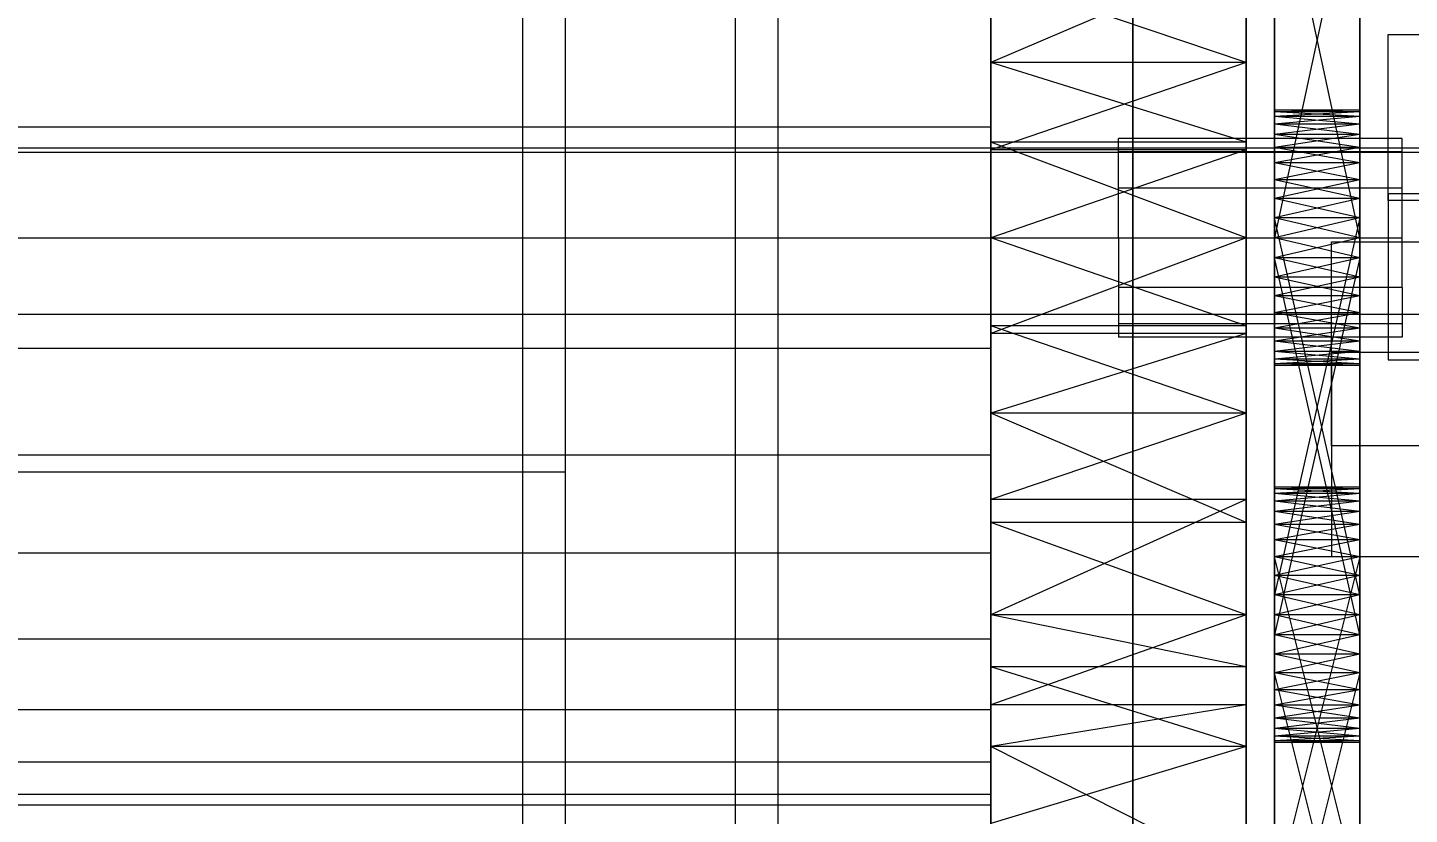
# Model space of a CAD drawing. Header units: millimetres. Extents: x -1970 to 59977, y -50268 to 6837.
# Drawn here: x 1362.1 to 1459.5, y -34674.1 to -34618.7 of the extents above; entities that cross this region are included whole.
import ezdxf

# ---------------------------------------------------------------- set-up
doc = ezdxf.new("R2010")
doc.units = ezdxf.units.MM
for name, color, linetype, lineweight in [('COTAS_P', 1, 'Continuous', 0), ('frontal_C03', 7, 'Continuous', 0), ('frontal_secador', 7, 'Continuous', 0)]:
    doc.layers.add(name, color=color, linetype=linetype, lineweight=lineweight)
doc.dimstyles.new('R19_100', dxfattribs={"dimtxt": 250, "dimasz": 150, "dimexe": 150, "dimexo": 80, "dimgap": 100, "dimtad": 1, "dimtih": 1, "dimtoh": 1, "dimdsep": 46, "dimcen": 0.09, "dimadec": 0, "dimazin": 0, "dimtfac": 1, "dimtdec": 4, "dimtofl": 0, "dimtmove": 0, "dimatfit": 3, "dimfxl": 1, "dimtolj": 1, "dimtzin": 0, "dimarcsym": 0})

# ---------------------------------------------------------------- blocks, each defined once
blk = doc.blocks.new('*D37')
at = {"layer": 'COTAS_P', "color": 0, "lineweight": -2, "transparency": 16777216}
for p, q in [((-1750, -35420), (-1750, -34450)), ((2600, -35420), (2600, -34450)), ((-1600, -34600), (2450, -34600))]:
    blk.add_line(p, q, dxfattribs=at)
at = {"layer": 'COTAS_P', "color": 0, "transparency": 16777216}
for points in [[(-1600, -34575), (-1600, -34625), (-1750, -34600)], [(2450, -34575), (2450, -34625), (2600, -34600)]]:
    blk.add_solid(points, dxfattribs=at)
at = {"layer": 'Defpoints', "color": 0, "transparency": 16777216}
for p in [(2600, -34600), (-1750, -35500), (2600, -35500)]:
    blk.add_point(p, dxfattribs=at)

msp = doc.modelspace()

# ---------------------------------------------------------------- linework, layer by layer
at = {"layer": 'frontal_C03'}
for p, q in [((1440, -34813.291), (1440, -34466.384)), ((1440, -34475.367), (1440, -34822.274)), ((1458, -34630.396), (1458, -34619.168)), ((1458, -34619.168), (1502, -34619.168)), ((1458, -34630.861), (1458, -34619.168)), ((1500, -34627.188), (-1500, -34627.188)), ((1500, -34627.473), (-1500, -34627.473)), ((1502, -34630.396), (1458, -34630.396)), ((1458, -34630.396), (1458, -34642.09)), ((1502, -34630.861), (1458, -34630.861)), ((1458, -34630.861), (1458, -34642.09)), ((1454, -34648.16), (1454, -34633.787)), ((1454, -34633.787), (1506, -34633.787)), ((1454, -34641.583), (1454, -34633.787)), ((-1500, -34638.882), (1500, -34638.882)), ((1506, -34641.583), (1454, -34641.583)), ((1454, -34641.583), (1454, -34655.955)), ((1458, -34642.09), (1502, -34642.09)), ((1506, -34648.16), (1454, -34648.16)), ((1454, -34648.16), (1454, -34655.955)), ((1454, -34655.955), (1506, -34655.955))]:
    msp.add_line(p, q, dxfattribs=at)
at = {"layer": 'frontal_secador'}
for p, q in [((1400, -36000), (1400, -33000)), ((1397, -35940), (1397, -33075)), ((1400, -36000), (1400, -33075)), ((1400, -35940), (1400, -33075)), ((1400, -34650), (1400, -33075)), ((1400, -36000), (1400, -33250)), ((1400, -35140), (1400, -34540)), ((1412, -35140), (1412, -34540)), ((1400, -35134), (1400, -34546)), ((1430, -34563.11), (1430, -34645.858)), ((1448, -34645.858), (1448, -34563.11)), ((1430, -34621.142), (1430, -34577.639)), ((1430, -34669.365), (1430, -34577.639)), ((1430, -34577.639), (1430, -34645.858)), ((1430, -34711.527), (1430, -34577.639)), ((1448, -34577.639), (1448, -34621.142)), ((1448, -34577.639), (1448, -34669.365)), ((1448, -34645.858), (1448, -34577.639)), ((1448, -34577.639), (1448, -34711.527)), ((1430, -34597.635), (1430, -34621.142)), ((1430, -34597.635), (1430, -34645.858)), ((1448, -34621.142), (1448, -34597.635)), ((1448, -34645.858), (1448, -34597.635)), ((1450, -34636.281), (1450, -34597.481)), ((1456, -34597.481), (1456, -34636.281)), ((1400, -34990), (1400, -34600)), ((1415, -34990), (1415, -34600)), ((1450, -34599.136), (1450, -34636.281)), ((1456, -34636.281), (1456, -34599.136)), ((1450, -34636.281), (1450, -34601.414)), ((1456, -34601.414), (1456, -34636.281)), ((1400, -34987), (1400, -34603)), ((1430, -34621.142), (1430, -34603.268)), ((1448, -34603.268), (1448, -34621.142)), ((1450, -34633.5), (1450, -34604.092)), ((1450, -34636.281), (1450, -34604.092)), ((1456, -34604.092), (1456, -34633.5)), ((1456, -34604.092), (1456, -34636.281)), ((1450, -34605.5), (1450, -34633.5)), ((1456, -34633.5), (1450, -34605.5)), ((1456, -34605.5), (1450, -34633.5)), ((1456, -34633.5), (1456, -34605.5)), ((1430, -34613.424), (1430, -34621.142)), ((1448, -34613.424), (1430, -34621.142)), ((1448, -34621.142), (1448, -34613.424)), ((1430, -34621.142), (1430, -34615.058)), ((1448, -34621.142), (1430, -34615.058)), ((1448, -34615.058), (1448, -34621.142)), ((1430, -34625.696), (1430, -34618.193)), ((1430, -34621.142), (1430, -34639.698)), ((1430, -34626.753), (1430, -34621.142)), ((1430, -34621.142), (1430, -34645.858)), ((1430, -34621.142), (1430, -34627.302)), ((1430, -34669.365), (1430, -34621.142)), ((1448, -34626.753), (1430, -34621.142)), ((1448, -34621.142), (1430, -34621.142)), ((1448, -34621.142), (1430, -34627.302)), ((1448, -34639.698), (1448, -34621.142)), ((1448, -34621.142), (1448, -34626.753)), ((1448, -34645.858), (1448, -34621.142)), ((1448, -34627.302), (1448, -34621.142)), ((1448, -34621.142), (1448, -34669.365)), ((1450, -34624.611), (1450, -34624.5)), ((1456, -34624.611), (1450, -34624.5)), ((1456, -34624.5), (1450, -34624.5)), ((1456, -34624.5), (1450, -34624.611)), ((1450, -34624.5), (1450, -34624.941)), ((1450, -34624.5), (1450, -34626.219)), ((1450, -34624.611), (1450, -34625.481)), ((1450, -34624.941), (1450, -34624.611)), ((1450, -34624.611), (1450, -34627.136)), ((1450, -34624.611), (1450, -34632.092)), ((1450, -34629.414), (1450, -34624.611)), ((1456, -34624.941), (1450, -34624.611)), ((1456, -34624.611), (1450, -34624.611)), ((1456, -34624.611), (1450, -34624.941)), ((1450, -34625.481), (1450, -34624.941)), ((1456, -34625.481), (1450, -34624.941)), ((1456, -34624.941), (1450, -34624.941)), ((1456, -34624.941), (1450, -34625.481)), ((1450, -34624.941), (1450, -34626.219)), ((1456, -34624.611), (1456, -34624.5)), ((1456, -34624.941), (1456, -34624.5)), ((1456, -34626.219), (1456, -34624.5)), ((1456, -34625.481), (1456, -34624.611)), ((1456, -34624.611), (1456, -34624.941)), ((1456, -34627.136), (1456, -34624.611)), ((1456, -34632.092), (1456, -34624.611)), ((1456, -34624.611), (1456, -34629.414)), ((1456, -34624.941), (1456, -34625.481)), ((1456, -34626.219), (1456, -34624.941)), ((1430, -34625.696), (1325, -34625.696)), ((1430, -34633.5), (1430, -34625.696)), ((1450, -34625.481), (1450, -34627.136)), ((1450, -34626.219), (1450, -34625.481)), ((1450, -34629.414), (1450, -34625.481)), ((1456, -34626.219), (1450, -34625.481)), ((1456, -34625.481), (1450, -34625.481)), ((1456, -34625.481), (1450, -34626.219)), ((1450, -34627.136), (1450, -34626.219)), ((1456, -34627.136), (1450, -34626.219)), ((1456, -34626.219), (1450, -34626.219)), ((1456, -34626.219), (1450, -34627.136)), ((1450, -34626.219), (1450, -34628.21)), ((1450, -34626.219), (1450, -34630.719)), ((1450, -34626.219), (1450, -34661.483)), ((1450, -34664.161), (1450, -34626.219)), ((1456, -34627.136), (1456, -34625.481)), ((1456, -34625.481), (1456, -34626.219)), ((1456, -34625.481), (1456, -34629.414)), ((1456, -34626.219), (1456, -34627.136)), ((1456, -34628.21), (1456, -34626.219)), ((1456, -34630.719), (1456, -34626.219)), ((1456, -34661.483), (1456, -34626.219)), ((1456, -34626.219), (1456, -34664.161)), ((1430, -34626.753), (1430, -34639.698)), ((1430, -34633.5), (1430, -34626.753)), ((1448, -34633.5), (1430, -34626.753)), ((1448, -34626.753), (1430, -34626.753)), ((1430, -34640.247), (1430, -34627.302)), ((1430, -34627.302), (1430, -34633.5)), ((1430, -34645.858), (1430, -34627.302)), ((1448, -34627.302), (1430, -34627.302)), ((1448, -34627.302), (1430, -34633.5)), ((1439, -34627.438), (1439, -34626.5)), ((1459, -34626.5), (1439, -34626.5)), ((1448, -34639.698), (1448, -34626.753)), ((1448, -34626.753), (1448, -34633.5)), ((1448, -34627.302), (1448, -34640.247)), ((1448, -34633.5), (1448, -34627.302)), ((1448, -34627.302), (1448, -34645.858)), ((1450, -34627.136), (1450, -34629.414)), ((1450, -34628.21), (1450, -34627.136)), ((1450, -34627.136), (1450, -34632.092)), ((1456, -34628.21), (1450, -34627.136)), ((1456, -34627.136), (1450, -34627.136)), ((1456, -34627.136), (1450, -34628.21)), ((1456, -34629.414), (1456, -34627.136)), ((1456, -34627.136), (1456, -34628.21)), ((1456, -34632.092), (1456, -34627.136)), ((1459, -34627.438), (1459, -34626.5)), ((1439, -34630), (1439, -34627.438)), ((1459, -34627.438), (1439, -34627.438)), ((1450, -34629.414), (1450, -34628.21)), ((1456, -34629.414), (1450, -34628.21)), ((1456, -34628.21), (1450, -34628.21)), ((1456, -34628.21), (1450, -34629.414)), ((1450, -34628.21), (1450, -34630.719)), ((1456, -34628.21), (1456, -34629.414)), ((1456, -34630.719), (1456, -34628.21)), ((1459, -34630), (1459, -34627.438)), ((1439, -34633.5), (1439, -34630)), ((1459, -34630), (1439, -34630)), ((1450, -34629.414), (1450, -34632.092)), ((1450, -34630.719), (1450, -34629.414)), ((1450, -34660.075), (1450, -34629.414)), ((1450, -34665.365), (1450, -34629.414)), ((1450, -34668.635), (1450, -34629.414)), ((1456, -34630.719), (1450, -34629.414)), ((1456, -34629.414), (1450, -34629.414)), ((1456, -34629.414), (1450, -34630.719)), ((1456, -34632.092), (1456, -34629.414)), ((1456, -34629.414), (1456, -34630.719)), ((1456, -34629.414), (1456, -34660.075)), ((1456, -34629.414), (1456, -34665.365)), ((1456, -34629.414), (1456, -34668.635)), ((1459, -34633.5), (1459, -34630)), ((1450, -34632.092), (1450, -34630.719)), ((1456, -34632.092), (1450, -34630.719)), ((1456, -34630.719), (1450, -34630.719)), ((1456, -34630.719), (1450, -34632.092)), ((1450, -34630.719), (1450, -34658.668)), ((1450, -34633.5), (1450, -34630.719)), ((1450, -34630.719), (1450, -34661.483)), ((1450, -34664.161), (1450, -34630.719)), ((1456, -34630.719), (1456, -34632.092)), ((1456, -34658.668), (1456, -34630.719)), ((1456, -34630.719), (1456, -34633.5)), ((1456, -34661.483), (1456, -34630.719)), ((1456, -34630.719), (1456, -34664.161)), ((1450, -34632.092), (1450, -34634.908)), ((1450, -34633.5), (1450, -34632.092)), ((1450, -34660.075), (1450, -34632.092)), ((1450, -34632.092), (1450, -34658.668)), ((1450, -34632.092), (1450, -34662.857)), ((1450, -34632.092), (1450, -34665.365)), ((1450, -34632.092), (1450, -34668.635)), ((1456, -34633.5), (1450, -34632.092)), ((1456, -34632.092), (1450, -34632.092)), ((1456, -34632.092), (1450, -34658.668)), ((1456, -34658.668), (1450, -34632.092)), ((1456, -34632.092), (1450, -34633.5)), ((1456, -34634.908), (1456, -34632.092)), ((1456, -34632.092), (1456, -34633.5)), ((1456, -34632.092), (1456, -34660.075)), ((1456, -34658.668), (1456, -34632.092)), ((1456, -34662.857), (1456, -34632.092)), ((1456, -34665.365), (1456, -34632.092)), ((1456, -34668.635), (1456, -34632.092)), ((1325, -34633.5), (1430, -34633.5)), ((1430, -34641.304), (1430, -34633.5)), ((1430, -34639.698), (1430, -34633.5)), ((1430, -34633.5), (1430, -34640.247)), ((1430, -34633.5), (1448, -34633.5)), ((1448, -34633.5), (1430, -34640.247)), ((1448, -34639.698), (1430, -34633.5)), ((1439, -34633.5), (1439, -34637)), ((1439, -34633.5), (1459, -34633.5)), ((1448, -34633.5), (1448, -34639.698)), ((1448, -34640.247), (1448, -34633.5)), ((1450, -34636.281), (1450, -34633.5)), ((1450, -34633.5), (1450, -34634.908)), ((1450, -34633.5), (1456, -34633.5)), ((1456, -34633.5), (1450, -34634.908)), ((1456, -34634.908), (1450, -34633.5)), ((1450, -34661.483), (1450, -34633.5)), ((1450, -34664.161), (1450, -34633.5)), ((1456, -34633.5), (1456, -34636.281)), ((1456, -34634.908), (1456, -34633.5)), ((1456, -34633.5), (1456, -34661.483)), ((1456, -34633.5), (1456, -34664.161)), ((1459, -34637), (1459, -34633.5)), ((1450, -34634.908), (1450, -34636.281)), ((1456, -34634.908), (1450, -34634.908)), ((1456, -34634.908), (1450, -34636.281)), ((1456, -34636.281), (1450, -34634.908)), ((1450, -34634.908), (1450, -34662.857)), ((1450, -34661.483), (1450, -34634.908)), ((1456, -34661.483), (1450, -34634.908)), ((1456, -34634.908), (1450, -34661.483)), ((1456, -34636.281), (1456, -34634.908)), ((1456, -34662.857), (1456, -34634.908)), ((1456, -34634.908), (1456, -34661.483)), ((1439, -34637), (1439, -34639.562)), ((1459, -34637), (1439, -34637)), ((1450, -34638.79), (1450, -34636.281)), ((1450, -34636.281), (1450, -34637.586)), ((1450, -34640.781), (1450, -34636.281)), ((1450, -34642.5), (1450, -34636.281)), ((1456, -34636.281), (1450, -34636.281)), ((1456, -34636.281), (1450, -34637.586)), ((1456, -34637.586), (1450, -34636.281)), ((1456, -34636.281), (1456, -34638.79)), ((1456, -34637.586), (1456, -34636.281)), ((1456, -34636.281), (1456, -34640.781)), ((1456, -34636.281), (1456, -34642.5)), ((1459, -34637), (1459, -34639.562)), ((1450, -34637.586), (1450, -34638.79)), ((1456, -34637.586), (1450, -34637.586)), ((1456, -34637.586), (1450, -34638.79)), ((1456, -34638.79), (1450, -34637.586)), ((1456, -34638.79), (1456, -34637.586)), ((1450, -34640.781), (1450, -34638.79)), ((1450, -34638.79), (1450, -34639.864)), ((1456, -34638.79), (1450, -34638.79)), ((1456, -34638.79), (1450, -34639.864)), ((1456, -34639.864), (1450, -34638.79)), ((1456, -34638.79), (1456, -34640.781)), ((1456, -34639.864), (1456, -34638.79)), ((1430, -34645.858), (1430, -34639.698)), ((1448, -34645.858), (1430, -34639.698)), ((1448, -34639.698), (1430, -34639.698)), ((1439, -34639.562), (1439, -34640.5)), ((1459, -34639.562), (1439, -34639.562)), ((1448, -34639.698), (1448, -34645.858)), ((1450, -34639.864), (1450, -34640.781)), ((1456, -34639.864), (1450, -34639.864)), ((1456, -34639.864), (1450, -34640.781)), ((1456, -34640.781), (1450, -34639.864)), ((1456, -34640.781), (1456, -34639.864)), ((1459, -34639.562), (1459, -34640.5)), ((1430, -34640.247), (1430, -34645.858)), ((1448, -34640.247), (1430, -34640.247)), ((1448, -34640.247), (1430, -34645.858)), ((1459, -34640.5), (1439, -34640.5)), ((1448, -34645.858), (1448, -34640.247)), ((1450, -34642.059), (1450, -34640.781)), ((1450, -34640.781), (1450, -34641.519)), ((1450, -34642.5), (1450, -34640.781)), ((1456, -34640.781), (1450, -34640.781)), ((1456, -34640.781), (1450, -34641.519)), ((1456, -34641.519), (1450, -34640.781)), ((1456, -34640.781), (1456, -34642.059)), ((1456, -34641.519), (1456, -34640.781)), ((1456, -34640.781), (1456, -34642.5)), ((1430, -34641.304), (1325, -34641.304)), ((1430, -34641.304), (1430, -34648.807)), ((1450, -34641.519), (1450, -34642.059)), ((1456, -34641.519), (1450, -34641.519)), ((1456, -34641.519), (1450, -34642.059)), ((1456, -34642.059), (1450, -34641.519)), ((1456, -34642.059), (1456, -34641.519)), ((1450, -34642.5), (1450, -34642.059)), ((1450, -34642.059), (1450, -34642.389)), ((1456, -34642.059), (1450, -34642.059)), ((1456, -34642.059), (1450, -34642.389)), ((1456, -34642.389), (1450, -34642.059)), ((1450, -34642.389), (1450, -34642.5)), ((1456, -34642.389), (1450, -34642.389)), ((1456, -34642.389), (1450, -34642.5)), ((1456, -34642.5), (1450, -34642.389)), ((1456, -34642.5), (1450, -34642.5)), ((1456, -34642.059), (1456, -34642.5)), ((1456, -34642.389), (1456, -34642.059)), ((1456, -34642.5), (1456, -34642.389)), ((1430, -34645.858), (1430, -34663.732)), ((1430, -34653.576), (1430, -34645.858)), ((1430, -34669.365), (1430, -34645.858)), ((1430, -34645.858), (1430, -34651.942)), ((1430, -34645.858), (1430, -34689.361)), ((1430, -34645.858), (1430, -34711.527)), ((1448, -34645.858), (1430, -34645.858)), ((1448, -34645.858), (1430, -34651.942)), ((1448, -34653.576), (1430, -34645.858)), ((1448, -34663.732), (1448, -34645.858)), ((1448, -34645.858), (1448, -34653.576)), ((1448, -34645.858), (1448, -34669.365)), ((1448, -34651.942), (1448, -34645.858)), ((1448, -34689.361), (1448, -34645.858)), ((1448, -34711.527), (1448, -34645.858)), ((1430, -34648.807), (1325, -34648.807)), ((1430, -34648.807), (1430, -34655.723)), ((-1400, -34650), (1400, -34650)), ((1250, -34650), (1400, -34650)), ((1400, -35100), (1400, -34650)), ((1450, -34651.186), (1450, -34651.075)), ((1456, -34651.186), (1450, -34651.075)), ((1456, -34651.075), (1450, -34651.075)), ((1456, -34651.075), (1450, -34651.186)), ((1450, -34651.075), (1450, -34651.516)), ((1450, -34651.186), (1450, -34652.056)), ((1450, -34651.516), (1450, -34651.186)), ((1450, -34653.712), (1450, -34651.186)), ((1456, -34651.516), (1450, -34651.186)), ((1456, -34651.186), (1450, -34651.186)), ((1456, -34651.186), (1450, -34651.516)), ((1450, -34652.056), (1450, -34651.516)), ((1456, -34652.056), (1450, -34651.516)), ((1456, -34651.516), (1450, -34651.516)), ((1456, -34651.516), (1450, -34652.056)), ((1450, -34651.516), (1450, -34652.794)), ((1450, -34651.516), (1450, -34654.785)), ((1450, -34651.516), (1450, -34682.642)), ((1456, -34651.186), (1456, -34651.075)), ((1456, -34651.516), (1456, -34651.075)), ((1456, -34652.056), (1456, -34651.186)), ((1456, -34651.186), (1456, -34651.516)), ((1456, -34651.186), (1456, -34653.712)), ((1456, -34651.516), (1456, -34652.056)), ((1456, -34652.794), (1456, -34651.516)), ((1456, -34654.785), (1456, -34651.516)), ((1456, -34682.642), (1456, -34651.516)), ((1430, -34666.411), (1430, -34651.942)), ((1430, -34651.942), (1430, -34660.075)), ((1430, -34669.365), (1430, -34651.942)), ((1448, -34651.942), (1430, -34651.942)), ((1448, -34651.942), (1430, -34660.075)), ((1448, -34651.942), (1448, -34666.411)), ((1448, -34660.075), (1448, -34651.942)), ((1448, -34651.942), (1448, -34669.365)), ((1450, -34652.056), (1450, -34653.712)), ((1450, -34652.794), (1450, -34652.056)), ((1450, -34652.056), (1450, -34655.99)), ((1450, -34652.056), (1450, -34661.483)), ((1456, -34652.794), (1450, -34652.056)), ((1456, -34652.056), (1450, -34652.056)), ((1456, -34652.056), (1450, -34652.794)), ((1456, -34653.712), (1456, -34652.056)), ((1456, -34652.056), (1456, -34652.794)), ((1456, -34655.99), (1456, -34652.056)), ((1456, -34661.483), (1456, -34652.056)), ((1430, -34653.576), (1430, -34663.732)), ((1430, -34660.075), (1430, -34653.576)), ((1448, -34660.075), (1430, -34653.576)), ((1448, -34653.576), (1430, -34653.576)), ((1448, -34663.732), (1448, -34653.576)), ((1448, -34653.576), (1448, -34660.075)), ((1450, -34653.712), (1450, -34652.794)), ((1456, -34653.712), (1450, -34652.794)), ((1456, -34652.794), (1450, -34652.794)), ((1456, -34652.794), (1450, -34653.712)), ((1450, -34652.794), (1450, -34654.785)), ((1456, -34652.794), (1456, -34653.712)), ((1456, -34654.785), (1456, -34652.794)), ((1450, -34653.712), (1450, -34655.99)), ((1450, -34654.785), (1450, -34653.712)), ((1450, -34681.268), (1450, -34653.712)), ((1450, -34686.831), (1450, -34653.712)), ((1450, -34653.712), (1450, -34661.483)), ((1450, -34693.05), (1450, -34653.712)), ((1456, -34654.785), (1450, -34653.712)), ((1456, -34653.712), (1450, -34653.712)), ((1456, -34653.712), (1450, -34654.785)), ((1456, -34655.99), (1456, -34653.712)), ((1456, -34653.712), (1456, -34654.785)), ((1456, -34653.712), (1456, -34681.268)), ((1456, -34653.712), (1456, -34686.831)), ((1456, -34661.483), (1456, -34653.712)), ((1456, -34653.712), (1456, -34693.05)), ((1450, -34655.99), (1450, -34654.785)), ((1456, -34655.99), (1450, -34654.785)), ((1456, -34654.785), (1450, -34654.785)), ((1456, -34654.785), (1450, -34655.99)), ((1450, -34654.785), (1450, -34679.964)), ((1450, -34657.294), (1450, -34654.785)), ((1450, -34654.785), (1450, -34682.642)), ((1450, -34660.075), (1450, -34654.785)), ((1450, -34690.413), (1450, -34654.785)), ((1456, -34654.785), (1456, -34655.99)), ((1456, -34679.964), (1456, -34654.785)), ((1456, -34654.785), (1456, -34657.294)), ((1456, -34682.642), (1456, -34654.785)), ((1456, -34654.785), (1456, -34660.075)), ((1456, -34654.785), (1456, -34690.413)), ((1430, -34655.723), (1325, -34655.723)), ((1430, -34655.723), (1430, -34661.784)), ((1450, -34655.99), (1450, -34658.668)), ((1450, -34657.294), (1450, -34655.99)), ((1450, -34681.268), (1450, -34655.99)), ((1450, -34655.99), (1450, -34679.964)), ((1450, -34655.99), (1450, -34661.483)), ((1456, -34657.294), (1450, -34655.99)), ((1456, -34655.99), (1450, -34655.99)), ((1456, -34655.99), (1450, -34679.964)), ((1456, -34679.964), (1450, -34655.99)), ((1456, -34655.99), (1450, -34657.294)), ((1456, -34658.668), (1456, -34655.99)), ((1456, -34655.99), (1456, -34657.294)), ((1456, -34655.99), (1456, -34681.268)), ((1456, -34679.964), (1456, -34655.99)), ((1456, -34661.483), (1456, -34655.99)), ((1450, -34658.668), (1450, -34657.294)), ((1456, -34658.668), (1450, -34657.294)), ((1456, -34657.294), (1450, -34657.294)), ((1450, -34660.075), (1450, -34657.294)), ((1456, -34657.294), (1450, -34658.668)), ((1456, -34657.294), (1456, -34658.668)), ((1456, -34657.294), (1456, -34660.075)), ((1450, -34658.668), (1450, -34660.075)), ((1456, -34658.668), (1450, -34658.668)), ((1456, -34658.668), (1450, -34660.075)), ((1450, -34658.668), (1450, -34661.483)), ((1456, -34660.075), (1450, -34658.668)), ((1456, -34660.075), (1456, -34658.668)), ((1456, -34661.483), (1456, -34658.668)), ((1430, -34660.075), (1430, -34666.411)), ((1430, -34663.732), (1430, -34660.075)), ((1448, -34660.075), (1430, -34660.075)), ((1448, -34660.075), (1430, -34666.411)), ((1448, -34663.732), (1430, -34660.075)), ((1448, -34666.411), (1448, -34660.075)), ((1448, -34660.075), (1448, -34663.732)), ((1450, -34662.857), (1450, -34660.075)), ((1450, -34660.075), (1450, -34661.483)), ((1450, -34665.365), (1450, -34660.075)), ((1456, -34660.075), (1450, -34660.075)), ((1456, -34660.075), (1450, -34661.483)), ((1456, -34661.483), (1450, -34660.075)), ((1450, -34690.413), (1450, -34660.075)), ((1456, -34660.075), (1456, -34662.857)), ((1456, -34661.483), (1456, -34660.075)), ((1456, -34660.075), (1456, -34665.365)), ((1456, -34660.075), (1456, -34690.413)), ((1430, -34661.784), (1325, -34661.784)), ((1430, -34661.784), (1430, -34666.759)), ((1450, -34662.857), (1450, -34661.483)), ((1456, -34661.483), (1450, -34661.483)), ((1456, -34661.483), (1450, -34662.857)), ((1456, -34662.857), (1450, -34661.483)), ((1450, -34661.483), (1450, -34664.161)), ((1450, -34661.483), (1450, -34689.34)), ((1450, -34661.483), (1450, -34691.331)), ((1450, -34661.483), (1450, -34693.05)), ((1450, -34661.483), (1450, -34666.439)), ((1450, -34661.483), (1450, -34668.965)), ((1456, -34661.483), (1456, -34662.857)), ((1456, -34664.161), (1456, -34661.483)), ((1456, -34689.34), (1456, -34661.483)), ((1456, -34691.331), (1456, -34661.483)), ((1456, -34693.05), (1456, -34661.483)), ((1456, -34666.439), (1456, -34661.483)), ((1456, -34668.965), (1456, -34661.483)), ((1450, -34665.365), (1450, -34662.857)), ((1450, -34662.857), (1450, -34664.161)), ((1456, -34662.857), (1450, -34662.857)), ((1456, -34662.857), (1450, -34664.161)), ((1456, -34664.161), (1450, -34662.857)), ((1450, -34688.135), (1450, -34662.857)), ((1450, -34690.413), (1450, -34662.857)), ((1456, -34662.857), (1456, -34665.365)), ((1456, -34664.161), (1456, -34662.857)), ((1456, -34662.857), (1456, -34688.135)), ((1456, -34662.857), (1456, -34690.413)), ((1430, -34669.365), (1430, -34663.732)), ((1448, -34669.365), (1430, -34663.732)), ((1448, -34663.732), (1430, -34663.732)), ((1448, -34663.732), (1448, -34669.365)), ((1450, -34664.161), (1450, -34665.365)), ((1456, -34664.161), (1450, -34664.161)), ((1456, -34664.161), (1450, -34665.365)), ((1456, -34665.365), (1450, -34664.161)), ((1450, -34664.161), (1450, -34689.34)), ((1450, -34688.135), (1450, -34664.161)), ((1456, -34688.135), (1450, -34664.161)), ((1456, -34664.161), (1450, -34688.135)), ((1450, -34666.439), (1450, -34664.161)), ((1450, -34668.094), (1450, -34664.161)), ((1450, -34668.965), (1450, -34664.161)), ((1456, -34665.365), (1456, -34664.161)), ((1456, -34689.34), (1456, -34664.161)), ((1456, -34664.161), (1456, -34688.135)), ((1456, -34664.161), (1456, -34666.439)), ((1456, -34664.161), (1456, -34668.094)), ((1456, -34664.161), (1456, -34668.965)), ((1450, -34667.357), (1450, -34665.365)), ((1450, -34665.365), (1450, -34666.439)), ((1450, -34668.635), (1450, -34665.365)), ((1456, -34665.365), (1450, -34665.365)), ((1456, -34665.365), (1450, -34666.439)), ((1456, -34666.439), (1450, -34665.365)), ((1456, -34665.365), (1456, -34667.357)), ((1456, -34666.439), (1456, -34665.365)), ((1456, -34665.365), (1456, -34668.635)), ((1430, -34666.759), (1325, -34666.759)), ((1430, -34666.411), (1430, -34669.365)), ((1448, -34666.411), (1430, -34666.411)), ((1448, -34666.411), (1430, -34669.365)), ((1430, -34666.759), (1430, -34670.455)), ((1448, -34669.365), (1448, -34666.411)), ((1450, -34666.439), (1450, -34667.357)), ((1456, -34666.439), (1450, -34666.439)), ((1456, -34666.439), (1450, -34667.357)), ((1456, -34667.357), (1450, -34666.439)), ((1450, -34668.094), (1450, -34666.439)), ((1450, -34666.439), (1450, -34668.965)), ((1456, -34667.357), (1456, -34666.439)), ((1456, -34666.439), (1456, -34668.094)), ((1456, -34668.965), (1456, -34666.439)), ((1450, -34668.635), (1450, -34667.357)), ((1450, -34667.357), (1450, -34668.094)), ((1456, -34667.357), (1450, -34667.357)), ((1456, -34667.357), (1450, -34668.094)), ((1456, -34668.094), (1450, -34667.357)), ((1450, -34668.094), (1450, -34668.635)), ((1456, -34668.094), (1450, -34668.094)), ((1456, -34668.094), (1450, -34668.635)), ((1456, -34668.635), (1450, -34668.094)), ((1450, -34668.965), (1450, -34668.094)), ((1456, -34667.357), (1456, -34668.635)), ((1456, -34668.094), (1456, -34667.357)), ((1456, -34668.635), (1456, -34668.094)), ((1456, -34668.094), (1456, -34668.965)), ((1450, -34669.075), (1450, -34668.635)), ((1450, -34668.635), (1450, -34668.965)), ((1456, -34668.635), (1450, -34668.635)), ((1456, -34668.635), (1450, -34668.965)), ((1456, -34668.965), (1450, -34668.635)), ((1450, -34668.965), (1450, -34669.075)), ((1456, -34668.965), (1450, -34668.965)), ((1456, -34668.965), (1450, -34669.075)), ((1456, -34669.075), (1450, -34668.965)), ((1456, -34669.075), (1450, -34669.075)), ((1456, -34668.635), (1456, -34669.075)), ((1456, -34668.965), (1456, -34668.635)), ((1456, -34669.075), (1456, -34668.965)), ((1430, -34669.365), (1430, -34684.806)), ((1430, -34678.435), (1430, -34669.365)), ((1430, -34689.361), (1430, -34669.365)), ((1430, -34669.365), (1430, -34674.777)), ((1430, -34703.89), (1430, -34669.365)), ((1430, -34711.527), (1430, -34669.365)), ((1448, -34669.365), (1430, -34669.365)), ((1448, -34669.365), (1430, -34674.777)), ((1448, -34678.435), (1430, -34669.365)), ((1448, -34684.806), (1448, -34669.365)), ((1448, -34669.365), (1448, -34678.435)), ((1448, -34669.365), (1448, -34689.361)), ((1448, -34674.777), (1448, -34669.365)), ((1448, -34669.365), (1448, -34703.89)), ((1448, -34669.365), (1448, -34711.527)), ((1430, -34670.455), (1325, -34670.455)), ((1430, -34670.455), (1430, -34672.731)), ((1430, -34672.731), (1325, -34672.731)), ((1430, -34672.731), (1430, -34673.5)), ((1430, -34673.5), (1325, -34673.5))]:
    msp.add_line(p, q, dxfattribs=at)

# ---------------------------------------------------------------- dimensions: what is measured, and where the dimension line sits
at = {"layer": 'COTAS_P'}
dim = msp.add_aligned_dim(p1=(-1750, -35500), p2=(2600, -35500), distance=900, text='<> P', dimstyle='R19_100', dxfattribs=at)
dim.commit()
dim.dimension.update_dxf_attribs({"geometry": '*D37', "text_midpoint": (425, -34600)})

doc.saveas('drawing.dxf')
